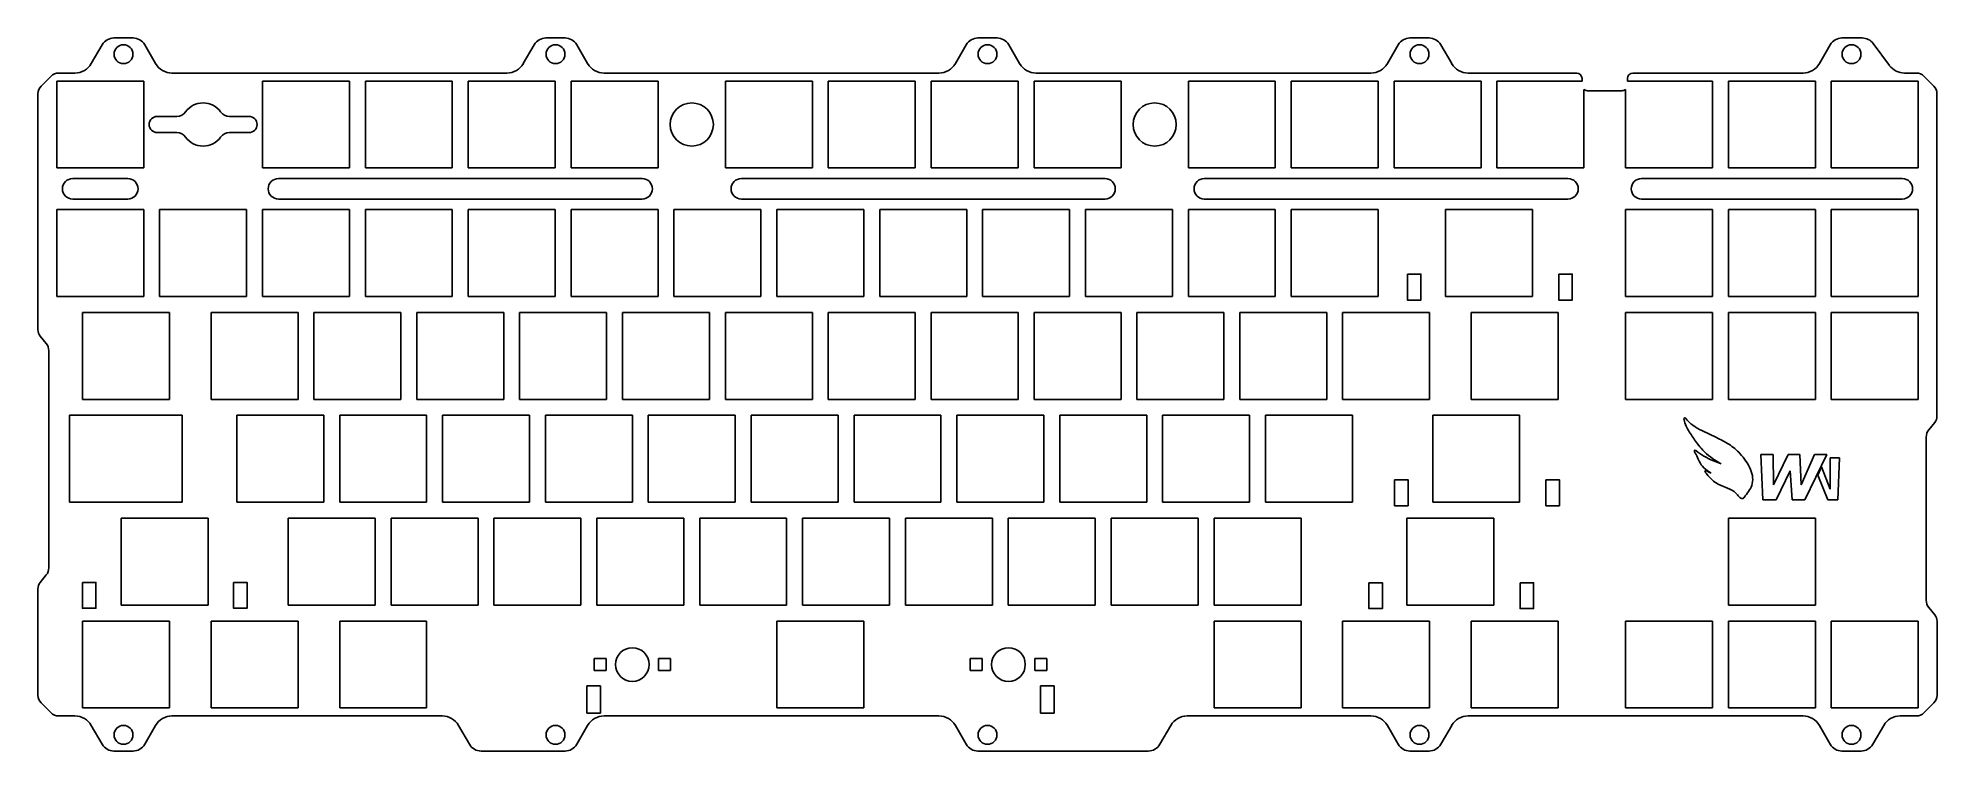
# Model space of a CAD drawing. Header units: millimetres. Extents: x -3 to 348, y -124 to 8.
import ezdxf

# ---------------------------------------------------------------- set-up
doc = ezdxf.new("R2010")
doc.units = ezdxf.units.MM
doc.layers.get('0').update_dxf_attribs({"lineweight": 25})

msp = doc.modelspace()

# ---------------------------------------------------------------- linework, layer by layer
for p, q in [((10.59, 7.97), (14.12, 7.97)), ((90.59, 7.97), (94.12, 7.97)), ((170.59, 7.97), (174.12, 7.97)), ((250.59, 7.97), (254.12, 7.97)), ((330.59, 7.97), (334.34, 7.97)), ((6.4, 3.22), (8.42, 6.72)), ((16.29, 6.72), (18.31, 3.22)), ((86.4, 3.22), (88.42, 6.72)), ((96.29, 6.72), (98.31, 3.22)), ((166.4, 3.22), (168.42, 6.72)), ((176.29, 6.72), (178.31, 3.22)), ((246.4, 3.22), (248.42, 6.72)), ((256.29, 6.72), (258.31, 3.22)), ((326.4, 3.22), (328.42, 6.72)), ((336.35, 6.96), (339.36, 2.89)), ((-2.89, -0.94), (-1.06, 0.89)), ((16.1, 0), (0, 0)), ((0, 0), (0, -16.1)), ((0.35, 1.47), (3.37, 1.47)), ((16.1, 0), (16.1, -16.1)), ((21.34, 1.47), (83.37, 1.47)), ((38.1, 0), (54.2, 0)), ((38.1, 0), (38.1, -16.1)), ((54.2, 0), (54.2, -16.1)), ((57.15, 0), (73.25, 0)), ((57.15, 0), (57.15, -16.1)), ((73.25, 0), (73.25, -16.1)), ((76.2, 0), (92.3, 0)), ((76.2, 0), (76.2, -16.1)), ((92.3, 0), (92.3, -16.1)), ((95.25, 0), (111.35, 0)), ((95.25, 0), (95.25, -16.1)), ((101.34, 1.47), (163.37, 1.47)), ((111.35, 0), (111.35, -16.1)), ((123.83, 0), (139.93, 0)), ((123.83, 0), (123.83, -16.1)), ((139.93, 0), (139.93, -16.1)), ((142.88, 0), (158.98, 0)), ((142.88, 0), (142.88, -16.1)), ((158.98, 0), (158.98, -16.1)), ((161.93, 0), (178.03, 0)), ((161.93, 0), (161.93, -16.1)), ((178.03, 0), (178.03, -16.1)), ((180.97, 0), (197.08, 0)), ((180.97, 0), (180.97, -16.1)), ((181.34, 1.47), (243.37, 1.47)), ((197.08, 0), (197.08, -16.1)), ((209.55, 0), (225.65, 0)), ((209.55, 0), (209.55, -16.1)), ((225.65, 0), (225.65, -16.1)), ((228.6, 0), (244.7, 0)), ((228.6, 0), (228.6, -16.1)), ((244.7, 0), (244.7, -16.1)), ((247.65, 0), (263.75, 0)), ((247.65, 0), (247.65, -16.1)), ((261.34, 1.47), (281.46, 1.47)), ((263.75, 0), (263.75, -16.1)), ((266.7, 0), (266.7, -16.1)), ((282.46, 0), (266.7, 0)), ((282.46, 0), (282.46, 0.47)), ((290.85, 0.47), (290.85, 0)), ((290.85, 0), (306.61, 0)), ((291.85, 1.47), (323.37, 1.47)), ((306.61, 0), (306.61, -16.1)), ((309.56, 0), (325.66, 0)), ((309.56, 0), (309.56, -16.1)), ((325.66, 0), (325.66, -16.1)), ((328.61, 0), (344.71, 0)), ((328.61, 0), (328.61, -16.1)), ((342.17, 1.47), (344.36, 1.47)), ((344.71, 0), (344.71, -16.1)), ((345.77, 0.89), (347.6, -0.94)), ((-3.48, -46.04), (-3.48, -2.35)), ((282.8, -1.55), (282.8, -16.1)), ((283.46, -1.8), (289.85, -1.8)), ((290.51, -1.55), (290.51, -16.1)), ((348.18, -2.35), (348.18, -62.04)), ((18.6, -6.55), (22.23, -6.55)), ((31.97, -6.55), (35.6, -6.55)), ((22.23, -9.55), (18.6, -9.55)), ((35.6, -9.55), (31.97, -9.55)), ((0, -16.1), (16.1, -16.1)), ((38.1, -16.1), (54.2, -16.1)), ((57.15, -16.1), (73.25, -16.1)), ((76.2, -16.1), (92.3, -16.1)), ((95.25, -16.1), (111.35, -16.1)), ((123.83, -16.1), (139.93, -16.1)), ((142.88, -16.1), (158.98, -16.1)), ((161.93, -16.1), (178.03, -16.1)), ((180.97, -16.1), (197.08, -16.1)), ((209.55, -16.1), (225.65, -16.1)), ((228.6, -16.1), (244.7, -16.1)), ((247.65, -16.1), (263.75, -16.1)), ((266.7, -16.1), (282.8, -16.1)), ((290.51, -16.1), (306.61, -16.1)), ((309.56, -16.1), (325.66, -16.1)), ((328.61, -16.1), (344.71, -16.1)), ((2.95, -18.06), (13.15, -18.06)), ((41.05, -18.06), (108.4, -18.06)), ((126.77, -18.06), (194.12, -18.06)), ((212.5, -18.06), (279.85, -18.06)), ((293.46, -18.06), (341.76, -18.06)), ((0, -23.81), (16.1, -23.81)), ((0, -23.81), (0, -39.91)), ((13.15, -21.86), (2.95, -21.86)), ((16.1, -23.81), (16.1, -39.91)), ((19.05, -23.81), (35.15, -23.81)), ((19.05, -23.81), (19.05, -39.91)), ((35.15, -23.81), (35.15, -39.91)), ((38.1, -23.81), (54.2, -23.81)), ((38.1, -23.81), (38.1, -39.91)), ((108.4, -21.86), (41.05, -21.86)), ((54.2, -23.81), (54.2, -39.91)), ((57.15, -23.81), (73.25, -23.81)), ((57.15, -23.81), (57.15, -39.91)), ((73.25, -23.81), (73.25, -39.91)), ((76.2, -23.81), (92.3, -23.81)), ((76.2, -23.81), (76.2, -39.91)), ((92.3, -23.81), (92.3, -39.91)), ((95.25, -23.81), (111.35, -23.81)), ((95.25, -23.81), (95.25, -39.91)), ((111.35, -23.81), (111.35, -39.91)), ((114.3, -23.81), (130.4, -23.81)), ((114.3, -23.81), (114.3, -39.91)), ((194.12, -21.86), (126.77, -21.86)), ((130.4, -23.81), (130.4, -39.91)), ((133.35, -23.81), (149.45, -23.81)), ((133.35, -23.81), (133.35, -39.91)), ((149.45, -23.81), (149.45, -39.91)), ((152.4, -23.81), (168.5, -23.81)), ((152.4, -23.81), (152.4, -39.91)), ((168.5, -23.81), (168.5, -39.91)), ((171.45, -23.81), (187.55, -23.81)), ((171.45, -23.81), (171.45, -39.91)), ((187.55, -23.81), (187.55, -39.91)), ((190.5, -23.81), (206.6, -23.81)), ((190.5, -23.81), (190.5, -39.91)), ((206.6, -23.81), (206.6, -39.91)), ((209.55, -23.81), (225.65, -23.81)), ((209.55, -23.81), (209.55, -39.91)), ((279.85, -21.86), (212.5, -21.86)), ((225.65, -23.81), (225.65, -39.91)), ((228.6, -23.81), (244.7, -23.81)), ((228.6, -23.81), (228.6, -39.91)), ((244.7, -23.81), (244.7, -39.91)), ((257.18, -23.81), (273.27, -23.81)), ((257.18, -23.81), (257.18, -39.91)), ((273.28, -23.81), (273.28, -39.91)), ((290.51, -23.81), (306.61, -23.81)), ((290.51, -23.81), (290.51, -39.91)), ((341.76, -21.86), (293.46, -21.86)), ((306.61, -23.81), (306.61, -39.91)), ((309.56, -23.81), (325.66, -23.81)), ((309.56, -23.81), (309.56, -39.91)), ((325.66, -23.81), (325.66, -39.91)), ((328.61, -23.81), (344.71, -23.81)), ((328.61, -23.81), (328.61, -39.91)), ((344.71, -23.81), (344.71, -39.91)), ((0, -39.91), (16.1, -39.91)), ((19.05, -39.91), (35.15, -39.91)), ((38.1, -39.91), (54.2, -39.91)), ((57.15, -39.91), (73.25, -39.91)), ((76.2, -39.91), (92.3, -39.91)), ((95.25, -39.91), (111.35, -39.91)), ((114.3, -39.91), (130.4, -39.91)), ((133.35, -39.91), (149.45, -39.91)), ((152.4, -39.91), (168.5, -39.91)), ((171.45, -39.91), (187.55, -39.91)), ((190.5, -39.91), (206.6, -39.91)), ((209.55, -39.91), (225.65, -39.91)), ((228.6, -39.91), (244.7, -39.91)), ((257.18, -39.91), (273.27, -39.91)), ((290.51, -39.91), (306.61, -39.91)), ((309.56, -39.91), (325.66, -39.91)), ((328.61, -39.91), (344.71, -39.91)), ((4.76, -42.86), (20.86, -42.86)), ((4.76, -42.86), (4.76, -58.96)), ((20.86, -42.86), (20.86, -58.96)), ((28.57, -42.86), (44.68, -42.86)), ((28.57, -42.86), (28.57, -58.96)), ((44.68, -42.86), (44.68, -58.96)), ((47.62, -42.86), (63.73, -42.86)), ((47.62, -42.86), (47.62, -58.96)), ((63.73, -42.86), (63.73, -58.96)), ((66.67, -42.86), (82.78, -42.86)), ((66.67, -42.86), (66.67, -58.96)), ((82.78, -42.86), (82.78, -58.96)), ((85.72, -42.86), (101.83, -42.86)), ((85.72, -42.86), (85.72, -58.96)), ((101.83, -42.86), (101.83, -58.96)), ((104.78, -42.86), (120.88, -42.86)), ((104.78, -42.86), (104.78, -58.96)), ((120.88, -42.86), (120.88, -58.96)), ((123.83, -42.86), (139.93, -42.86)), ((123.83, -42.86), (123.83, -58.96)), ((139.93, -42.86), (139.93, -58.96)), ((142.88, -42.86), (158.98, -42.86)), ((142.88, -42.86), (142.88, -58.96)), ((158.98, -42.86), (158.98, -58.96)), ((161.93, -42.86), (178.03, -42.86)), ((161.93, -42.86), (161.93, -58.96)), ((178.03, -42.86), (178.03, -58.96)), ((180.97, -42.86), (197.08, -42.86)), ((180.97, -42.86), (180.97, -58.96)), ((197.08, -42.86), (197.08, -58.96)), ((200.03, -42.86), (216.13, -42.86)), ((200.03, -42.86), (200.03, -58.96)), ((216.13, -42.86), (216.13, -58.96)), ((219.07, -42.86), (235.18, -42.86)), ((219.07, -42.86), (219.07, -58.96)), ((235.18, -42.86), (235.18, -58.96)), ((238.12, -42.86), (254.23, -42.86)), ((238.12, -42.86), (238.12, -58.96)), ((254.23, -42.86), (254.23, -58.96)), ((261.94, -42.86), (278.04, -42.86)), ((261.94, -42.86), (261.94, -58.96)), ((278.04, -42.86), (278.04, -58.96)), ((290.51, -42.86), (306.61, -42.86)), ((290.51, -42.86), (290.51, -58.96)), ((306.61, -42.86), (306.61, -58.96)), ((309.56, -42.86), (325.66, -42.86)), ((309.56, -42.86), (309.56, -58.96)), ((325.66, -42.86), (325.66, -58.96)), ((328.61, -42.86), (344.71, -42.86)), ((328.61, -42.86), (328.61, -58.96)), ((344.71, -42.86), (344.71, -58.96)), ((-1.94, -48.63), (-3.06, -47.23)), ((-1.48, -90.17), (-1.48, -49.94)), ((4.76, -58.96), (20.86, -58.96)), ((28.57, -58.96), (44.68, -58.96)), ((47.62, -58.96), (63.73, -58.96)), ((66.67, -58.96), (82.78, -58.96)), ((85.72, -58.96), (101.83, -58.96)), ((104.78, -58.96), (120.88, -58.96)), ((123.83, -58.96), (139.93, -58.96)), ((142.88, -58.96), (158.98, -58.96)), ((161.93, -58.96), (178.03, -58.96)), ((180.97, -58.96), (197.08, -58.96)), ((200.03, -58.96), (216.13, -58.96)), ((219.07, -58.96), (235.18, -58.96)), ((238.12, -58.96), (254.23, -58.96)), ((261.94, -58.96), (278.04, -58.96)), ((290.51, -58.96), (306.61, -58.96)), ((309.56, -58.96), (325.66, -58.96)), ((328.61, -58.96), (344.71, -58.96)), ((2.38, -61.91), (23.24, -61.91)), ((2.38, -61.91), (2.38, -78.01)), ((23.24, -61.91), (23.24, -78.01)), ((33.34, -61.91), (49.44, -61.91)), ((33.34, -61.91), (33.34, -78.01)), ((49.44, -61.91), (49.44, -78.01)), ((52.39, -61.91), (68.49, -61.91)), ((52.39, -61.91), (52.39, -78.01)), ((68.49, -61.91), (68.49, -78.01)), ((71.44, -61.91), (87.54, -61.91)), ((71.44, -61.91), (71.44, -78.01)), ((87.54, -61.91), (87.54, -78.01)), ((90.49, -61.91), (106.59, -61.91)), ((90.49, -61.91), (90.49, -78.01)), ((106.59, -61.91), (106.59, -78.01)), ((109.54, -61.91), (125.64, -61.91)), ((109.54, -61.91), (109.54, -78.01)), ((125.64, -61.91), (125.64, -78.01)), ((128.59, -61.91), (144.69, -61.91)), ((128.59, -61.91), (128.59, -78.01)), ((144.69, -61.91), (144.69, -78.01)), ((147.64, -61.91), (163.74, -61.91)), ((147.64, -61.91), (147.64, -78.01)), ((163.74, -61.91), (163.74, -78.01)), ((166.69, -61.91), (182.79, -61.91)), ((166.69, -61.91), (166.69, -78.01)), ((182.79, -61.91), (182.79, -78.01)), ((185.74, -61.91), (201.84, -61.91)), ((185.74, -61.91), (185.74, -78.01)), ((201.84, -61.91), (201.84, -78.01)), ((204.79, -61.91), (220.89, -61.91)), ((204.79, -61.91), (204.79, -78.01)), ((220.89, -61.91), (220.89, -78.01)), ((223.84, -61.91), (239.94, -61.91)), ((223.84, -61.91), (223.84, -78.01)), ((239.94, -61.91), (239.94, -78.01)), ((254.8, -61.91), (270.89, -61.91)), ((254.8, -61.91), (254.8, -78.01)), ((270.89, -61.91), (270.89, -78.01)), ((301.34, -62.75), (301.34, -62.75)), ((301.6, -62.42), (301.6, -62.42)), ((301.6, -62.42), (301.6, -62.42)), ((347.77, -63.23), (346.65, -64.63)), ((307.34, -66.03), (304.65, -64.75)), ((346.19, -65.94), (346.19, -96.17)), ((303.31, -68.39), (303.26, -68.38)), ((303.26, -68.38), (303.26, -68.43)), ((303.28, -68.64), (303.28, -68.64)), ((303.28, -68.64), (303.28, -68.65)), ((306.61, -70.27), (306.61, -70.27)), ((311.69, -69.01), (311.69, -69.01)), ((315.54, -69.18), (315.92, -77.57)), ((317.86, -69.18), (315.54, -69.18)), ((317.88, -74.76), (317.86, -69.18)), ((320.6, -69.18), (317.88, -74.76)), ((322.8, -69.18), (320.6, -69.18)), ((323.05, -74.76), (322.8, -69.18)), ((325.53, -69.18), (323.05, -74.76)), ((323.73, -77.57), (327.81, -69.18)), ((327.74, -69.18), (325.53, -69.18)), ((327.81, -69.18), (327.74, -69.18)), ((328.42, -69.8), (328.42, -69.85)), ((330.14, -69.8), (328.42, -69.8)), ((328.42, -69.85), (328.42, -75.6)), ((329.83, -77.57), (330.14, -69.8)), ((305.28, -72.45), (305.28, -72.46)), ((305.28, -72.46), (305.28, -72.46)), ((305.51, -72.19), (305.51, -72.19)), ((305.51, -72.19), (305.51, -72.19)), ((305.61, -72.14), (305.61, -72.14)), ((305.61, -72.14), (305.61, -72.14)), ((305.61, -72.14), (306.35, -72.64)), ((318.38, -77.57), (321.01, -72.18)), ((321.01, -72.18), (321.36, -77.57)), ((326.81, -71.48), (326.11, -72.98)), ((326.11, -72.98), (327.94, -77.57)), ((328.42, -75.6), (326.81, -71.48)), ((307.81, -74.74), (309.79, -75.59)), ((311.25, -76.66), (311.25, -76.66)), ((311.25, -76.66), (311.25, -76.67)), ((313.29, -75.99), (313.29, -75.99)), ((313.29, -75.99), (313.29, -75.99)), ((2.38, -78.01), (23.24, -78.01)), ((33.34, -78.01), (49.44, -78.01)), ((52.39, -78.01), (68.49, -78.01)), ((71.44, -78.01), (87.54, -78.01)), ((90.49, -78.01), (106.59, -78.01)), ((109.54, -78.01), (125.64, -78.01)), ((128.59, -78.01), (144.69, -78.01)), ((147.64, -78.01), (163.74, -78.01)), ((166.69, -78.01), (182.79, -78.01)), ((185.74, -78.01), (201.84, -78.01)), ((204.79, -78.01), (220.89, -78.01)), ((223.84, -78.01), (239.94, -78.01)), ((254.8, -78.01), (270.89, -78.01)), ((315.92, -77.57), (318.38, -77.57)), ((321.36, -77.57), (323.73, -77.57)), ((327.94, -77.57), (329.83, -77.57)), ((11.91, -80.96), (28.01, -80.96)), ((11.91, -80.96), (11.91, -97.06)), ((28.01, -80.96), (28.01, -97.06)), ((42.86, -80.96), (58.96, -80.96)), ((42.86, -80.96), (42.86, -97.06)), ((58.96, -80.96), (58.96, -97.06)), ((61.91, -80.96), (78.01, -80.96)), ((61.91, -80.96), (61.91, -97.06)), ((78.01, -80.96), (78.01, -97.06)), ((80.96, -80.96), (97.06, -80.96)), ((80.96, -80.96), (80.96, -97.06)), ((97.06, -80.96), (97.06, -97.06)), ((100.01, -80.96), (116.11, -80.96)), ((100.01, -80.96), (100.01, -97.06)), ((116.11, -80.96), (116.11, -97.06)), ((119.06, -80.96), (135.16, -80.96)), ((119.06, -80.96), (119.06, -97.06)), ((135.16, -80.96), (135.16, -97.06)), ((138.11, -80.96), (154.21, -80.96)), ((138.11, -80.96), (138.11, -97.06)), ((154.21, -80.96), (154.21, -97.06)), ((157.16, -80.96), (173.26, -80.96)), ((157.16, -80.96), (157.16, -97.06)), ((173.26, -80.96), (173.26, -97.06)), ((176.21, -80.96), (192.31, -80.96)), ((176.21, -80.96), (176.21, -97.06)), ((192.31, -80.96), (192.31, -97.06)), ((195.26, -80.96), (211.36, -80.96)), ((195.26, -80.96), (195.26, -97.06)), ((211.36, -80.96), (211.36, -97.06)), ((214.31, -80.96), (230.41, -80.96)), ((214.31, -80.96), (214.31, -97.06)), ((230.41, -80.96), (230.41, -97.06)), ((250.03, -80.96), (266.13, -80.96)), ((250.03, -80.96), (250.03, -97.06)), ((266.13, -80.96), (266.13, -97.06)), ((309.56, -80.96), (325.66, -80.96)), ((309.56, -80.96), (309.56, -97.06)), ((325.66, -80.96), (325.66, -97.06)), ((-3.48, -113.76), (-3.48, -94.07)), ((-3.06, -92.89), (-1.94, -91.48)), ((11.91, -97.06), (28.01, -97.06)), ((42.86, -97.06), (58.96, -97.06)), ((61.91, -97.06), (78.01, -97.06)), ((80.96, -97.06), (97.06, -97.06)), ((100.01, -97.06), (116.11, -97.06)), ((119.06, -97.06), (135.16, -97.06)), ((138.11, -97.06), (154.21, -97.06)), ((157.16, -97.06), (173.26, -97.06)), ((176.21, -97.06), (192.31, -97.06)), ((195.26, -97.06), (211.36, -97.06)), ((214.31, -97.06), (230.41, -97.06)), ((250.03, -97.06), (266.13, -97.06)), ((309.56, -97.06), (325.66, -97.06)), ((346.65, -97.48), (347.77, -98.89)), ((4.76, -100.01), (20.86, -100.01)), ((4.76, -100.01), (4.76, -116.11)), ((20.86, -100.01), (20.86, -116.11)), ((28.57, -100.01), (44.68, -100.01)), ((28.57, -100.01), (28.57, -116.11)), ((44.68, -100.01), (44.68, -116.11)), ((52.39, -100.01), (68.49, -100.01)), ((52.39, -100.01), (52.39, -116.11)), ((68.49, -100.01), (68.49, -116.11)), ((133.35, -100.01), (149.45, -100.01)), ((133.35, -100.01), (133.35, -116.11)), ((149.45, -100.01), (149.45, -116.11)), ((214.31, -100.01), (230.41, -100.01)), ((214.31, -100.01), (214.31, -116.11)), ((230.41, -100.01), (230.41, -116.11)), ((238.12, -100.01), (254.23, -100.01)), ((238.12, -100.01), (238.12, -116.11)), ((254.23, -100.01), (254.23, -116.11)), ((261.94, -100.01), (278.04, -100.01)), ((261.94, -100.01), (261.94, -116.11)), ((278.04, -100.01), (278.04, -116.11)), ((290.51, -100.01), (306.61, -100.01)), ((290.51, -100.01), (290.51, -116.11)), ((306.61, -100.01), (306.61, -116.11)), ((309.56, -100.01), (325.66, -100.01)), ((309.56, -100.01), (309.56, -116.11)), ((325.66, -100.01), (325.66, -116.11)), ((328.61, -100.01), (344.71, -100.01)), ((328.61, -100.01), (328.61, -116.11)), ((344.71, -100.01), (344.71, -116.11)), ((348.19, -100.07), (348.19, -113.76)), ((101.71, -106.97), (99.51, -106.97)), ((99.51, -106.97), (99.51, -109.17)), ((101.71, -106.97), (101.71, -109.17)), ((111.46, -106.97), (113.66, -106.97)), ((111.46, -109.17), (111.46, -106.97)), ((113.66, -106.97), (113.66, -109.17)), ((171.37, -106.97), (169.17, -106.97)), ((169.17, -106.97), (169.17, -109.17)), ((171.37, -106.97), (171.37, -109.17)), ((181.12, -106.97), (183.32, -106.97)), ((181.12, -106.97), (181.12, -109.17)), ((183.32, -106.97), (183.32, -109.17)), ((98.16, -112.02), (100.67, -112.02)), ((98.16, -112.02), (98.16, -117.08)), ((99.51, -109.17), (101.71, -109.17)), ((100.67, -112.02), (100.67, -117.08)), ((113.66, -109.17), (111.46, -109.17)), ((169.17, -109.17), (171.37, -109.17)), ((183.32, -109.17), (181.12, -109.17)), ((184.67, -112.02), (182.16, -112.02)), ((182.16, -112.02), (182.16, -117.08)), ((184.67, -112.02), (184.67, -117.08)), ((-1.06, -117), (-2.89, -115.17)), ((347.6, -115.17), (345.77, -117)), ((3.37, -117.59), (0.35, -117.59)), ((4.76, -116.11), (20.86, -116.11)), ((8.42, -122.84), (6.4, -119.34)), ((18.31, -119.34), (16.29, -122.84)), ((71.37, -117.59), (21.34, -117.59)), ((28.57, -116.11), (44.68, -116.11)), ((52.39, -116.11), (68.49, -116.11)), ((76.42, -122.84), (74.4, -119.34)), ((98.31, -119.34), (96.29, -122.84)), ((100.67, -117.08), (98.16, -117.08)), ((163.37, -117.59), (101.34, -117.59)), ((133.36, -116.11), (149.46, -116.11)), ((168.42, -122.84), (166.4, -119.34)), ((182.16, -117.08), (184.67, -117.08)), ((206.31, -119.34), (204.29, -122.84)), ((243.37, -117.59), (209.34, -117.59)), ((214.31, -116.11), (230.41, -116.11)), ((238.12, -116.11), (254.23, -116.11)), ((248.42, -122.84), (246.4, -119.34)), ((258.31, -119.34), (256.29, -122.84)), ((323.37, -117.59), (261.34, -117.59)), ((261.94, -116.11), (278.04, -116.11)), ((290.51, -116.11), (306.61, -116.11)), ((309.56, -116.11), (325.66, -116.11)), ((328.42, -122.84), (326.4, -119.34)), ((328.61, -116.11), (344.71, -116.11)), ((338.31, -119.34), (336.29, -122.84)), ((344.36, -117.59), (341.34, -117.59)), ((14.12, -124.09), (10.59, -124.09)), ((94.12, -124.09), (78.59, -124.09)), ((202.12, -124.09), (170.59, -124.09)), ((254.12, -124.09), (250.59, -124.09)), ((334.12, -124.09), (330.59, -124.09))]:
    msp.add_line(p, q)
for points in [[(250.13, -35.76), (252.63, -35.76), (252.63, -40.56), (250.13, -40.56)], [(278.13, -35.76), (280.63, -35.76), (280.63, -40.56), (278.13, -40.56)], [(247.75, -73.86), (250.25, -73.86), (250.25, -78.66), (247.75, -78.66)], [(275.75, -73.86), (278.25, -73.86), (278.25, -78.66), (275.75, -78.66)], [(4.75, -92.86), (7.25, -92.86), (7.25, -97.66), (4.75, -97.66)], [(32.75, -92.86), (35.25, -92.86), (35.25, -97.66), (32.75, -97.66)], [(242.99, -92.91), (245.49, -92.91), (245.49, -97.71), (242.99, -97.71)], [(270.99, -92.91), (273.49, -92.91), (273.49, -97.71), (270.99, -97.71)]]:
    msp.add_lwpolyline(points, close=True)
for centre, radius in [((12.36, 4.97), 1.75), ((92.36, 4.97), 1.75), ((172.36, 4.97), 1.75), ((252.36, 4.97), 1.75), ((332.36, 4.97), 1.75), ((117.59, -8.05), 4), ((203.31, -8.05), 4), ((106.58, -108.07), 3.12), ((176.24, -108.07), 3.12), ((12.36, -121.09), 1.75), ((92.36, -121.09), 1.75), ((172.36, -121.09), 1.75), ((252.36, -121.09), 1.75), ((332.36, -121.09), 1.75)]:
    msp.add_circle(centre, radius)
for centre, radius, start, end in [((10.59, 5.47), 2.5, 90, 150), ((14.12, 5.47), 2.5, 30, 90), ((90.59, 5.47), 2.5, 90, 150), ((94.12, 5.47), 2.5, 30, 90), ((170.59, 5.47), 2.5, 90, 150), ((174.12, 5.47), 2.5, 30, 90), ((250.59, 5.47), 2.5, 90, 150), ((254.12, 5.47), 2.5, 30, 90), ((330.59, 5.47), 2.5, 90, 150), ((334.34, 5.47), 2.5, 36.4926, 90), ((0.35, -0.53), 2, 90, 135), ((3.37, 4.97), 3.5, 270, 330), ((21.34, 4.97), 3.5, 210, 270), ((83.37, 4.97), 3.5, 270, 330), ((101.34, 4.97), 3.5, 210, 270), ((163.37, 4.97), 3.5, 270, 330), ((181.34, 4.97), 3.5, 210, 270), ((243.37, 4.97), 3.5, 270, 330), ((261.34, 4.97), 3.5, 210, 270), ((281.46, 0.47), 1, 0, 90), ((291.85, 0.47), 1, 90, 180), ((323.37, 4.97), 3.5, 270, 330), ((342.17, 4.97), 3.5, 216.4926, 270), ((344.36, -0.53), 2, 45, 90), ((-1.48, -2.35), 2, 135, 180), ((283.46, -0.8), 1, 228.4852, 270), ((289.85, -0.8), 1, 270, 311.2978), ((346.18, -2.35), 2, 0, 45), ((18.6, -8.05), 1.5, 90, 270), ((22.23, -4.55), 2, 270, 324.3147), ((27.1, -8.05), 4, 35.6853, 144.3147), ((31.97, -4.55), 2, 215.6853, 270), ((35.6, -8.05), 1.5, 270, 90), ((22.23, -11.55), 2, 35.6853, 90), ((27.1, -8.05), 4, 215.6853, 324.3147), ((31.97, -11.55), 2, 90, 144.3147), ((2.95, -19.96), 1.9, 90, 270), ((13.15, -19.96), 1.9, 270, 90), ((41.05, -19.96), 1.9, 90, 270), ((108.4, -19.96), 1.9, 270, 90), ((126.77, -19.96), 1.9, 90, 270), ((194.12, -19.96), 1.9, 270, 90), ((212.5, -19.96), 1.9, 90, 270), ((279.85, -19.96), 1.9, 270, 90), ((293.46, -19.96), 1.9, 90, 270), ((341.76, -19.96), 1.9, 270, 90), ((-1.58, -46.04), 1.9, 180, 218.6598), ((-3.58, -49.94), 2.1, 0, 38.6598), ((301.52, -62.55), 0.218, 120.6095, 174.6095), ((302.03, -62.5), 0.736, 182.6359, 200.0838), ((308.9, -60.78), 7.81, 194.5824, 212.4188), ((301.45, -62.56), 0.203, 43.8324, 99.3292), ((346.28, -62.04), 1.9, 321.3402, 0), ((337.48, -42.54), 41.71, 212.5323, 215.7795), ((291.5, -98.27), 35.92, 59.6253, 63.8431), ((348.29, -65.94), 2.1, 141.4515, 180.0869), ((303.88, -68.48), 0.621, 175.246, 195.2857), ((278.97, -81.69), 27.59, 25.7274, 28.2053), ((303.56, -66.52), 1.89, 262.2709, 265.6667), ((303.41, -68.64), 0.239, 56.2378, 87.0338), ((312.36, -57.13), 14.34, 232.0679, 246.3641), ((315.23, -58.65), 14.24, 215.5128, 221.1136), ((313.83, -59.69), 12.51, 221.7606, 239.0615), ((329.34, -13.47), 61.17, 248.1887, 249.774), ((304.46, -75.42), 9.66, 41.5559, 57.3998), ((305.26, -72.24), 0.0715, 113.0636, 167.0636), ((305.94, -72.09), 0.753, 190.1059, 208.9745), ((305.33, -72.73), 0.567, 71.8618, 99.829), ((355.29, -30.12), 65.53, 220.2526, 221.1319), ((282.37, -116.36), 49.86, 61.2516, 62.3475), ((320.82, -48.17), 25.98, 238.9012, 240.9095), ((313.15, -75.24), 2.38, 216.8303, 237.695), ((312.13, -76.95), 0.385, 230.5731, 281.4517), ((312.03, -76.85), 0.514, 289.5586, 328.2215), ((289.45, -59.51), 28.98, 322.5834, 325.3267), ((309.58, -73.2), 4.64, 323.0085, 338.0533), ((-3.58, -90.17), 2.1, 321.3402, 0), ((-1.58, -94.07), 1.9, 141.3402, 180), ((348.29, -96.17), 2.1, 180, 218.6598), ((346.29, -100.07), 1.9, 0, 38.6598), ((-1.48, -113.76), 2, 180, 225), ((346.19, -113.76), 2, 315, 0), ((0.35, -115.59), 2, 225, 270), ((3.37, -121.09), 3.5, 30, 90), ((21.34, -121.09), 3.5, 90, 150), ((71.37, -121.09), 3.5, 30, 90), ((101.34, -121.09), 3.5, 90, 150), ((163.37, -121.09), 3.5, 30, 90), ((209.34, -121.09), 3.5, 89.9583, 150), ((243.37, -121.09), 3.5, 30, 90), ((261.34, -121.09), 3.5, 90, 150), ((323.37, -121.09), 3.5, 30, 90), ((341.34, -121.09), 3.5, 90, 150), ((344.36, -115.59), 2, 270, 315), ((10.59, -121.59), 2.5, 210, 270), ((14.12, -121.59), 2.5, 270, 330), ((78.59, -121.59), 2.5, 210, 270), ((94.12, -121.59), 2.5, 270, 330), ((170.59, -121.59), 2.5, 210, 270), ((202.12, -121.59), 2.5, 270, 330), ((250.59, -121.59), 2.5, 210, 270), ((254.12, -121.59), 2.5, 270, 330), ((330.59, -121.59), 2.5, 210, 270), ((334.12, -121.59), 2.5, 270, 330)]:
    msp.add_arc(centre, radius, start, end)
for points in [[(304.65, -64.75), (303.5, -64.16), (302.41, -63.46), (301.6, -62.42)], [(303.82, -69.71), (304.24, -70.65), (304.73, -71.54), (305.61, -72.14)], [(313.65, -71.92), (313.21, -70.81), (312.5, -69.88), (311.69, -69.01)], [(305.94, -73.22), (306.47, -73.84), (307.06, -74.4), (307.81, -74.74)], [(313.88, -74.94), (314.22, -73.91), (314.05, -72.9), (313.65, -71.92)], [(309.79, -75.59), (310.36, -75.84), (310.89, -76.12), (311.25, -76.66)]]:
    msp.add_open_spline(points, degree=3)

doc.saveas('drawing.dxf')
